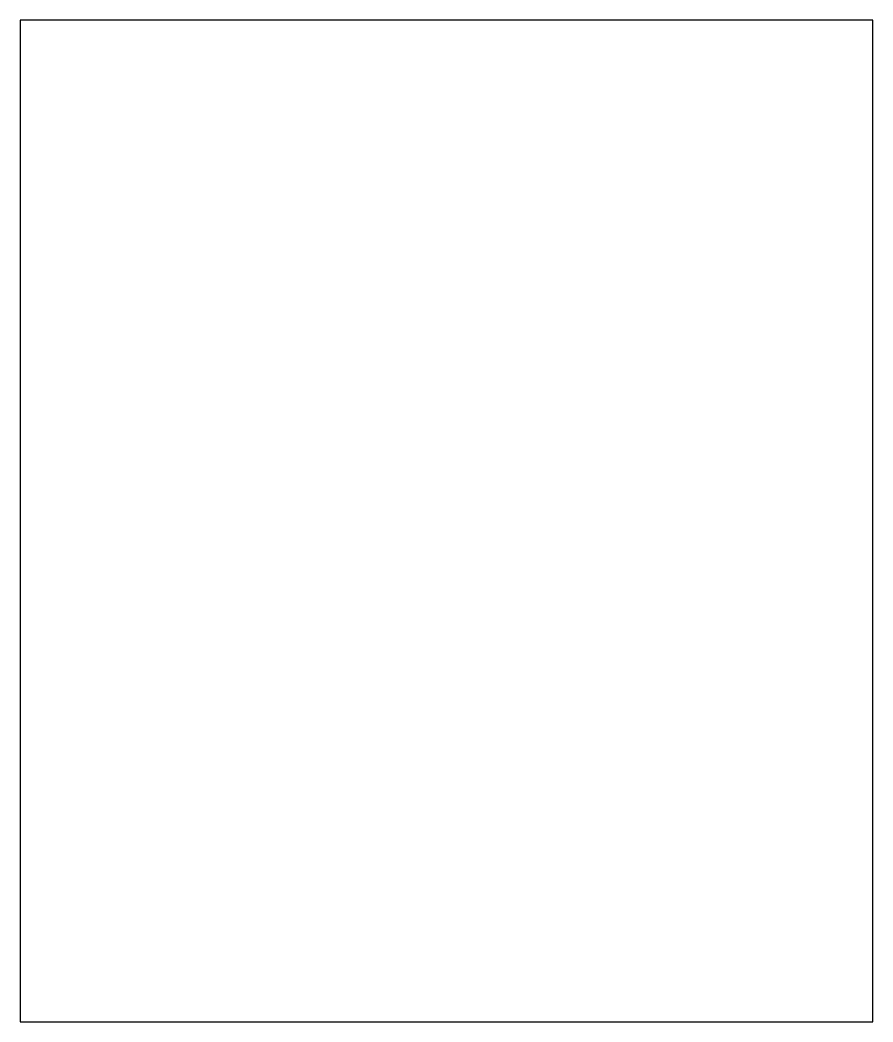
# Model space of a CAD drawing. Header units: millimetres. Extents: x -32.8 to 7.2, y 0 to 47.
import ezdxf

# ---------------------------------------------------------------- set-up
doc = ezdxf.new("R2010")
doc.units = ezdxf.units.MM

msp = doc.modelspace()

# ---------------------------------------------------------------- linework, layer by layer
at = {"color": 7, "linetype": 'Continuous', "lineweight": 25}
for p, q in [((-32.848, 47), (-32.848, 0)), ((7.152, 47), (-32.848, 47)), ((7.152, 0), (7.152, 47)), ((-32.848, 0), (7.152, 0))]:
    msp.add_line(p, q, dxfattribs=at)

doc.saveas('drawing.dxf')
